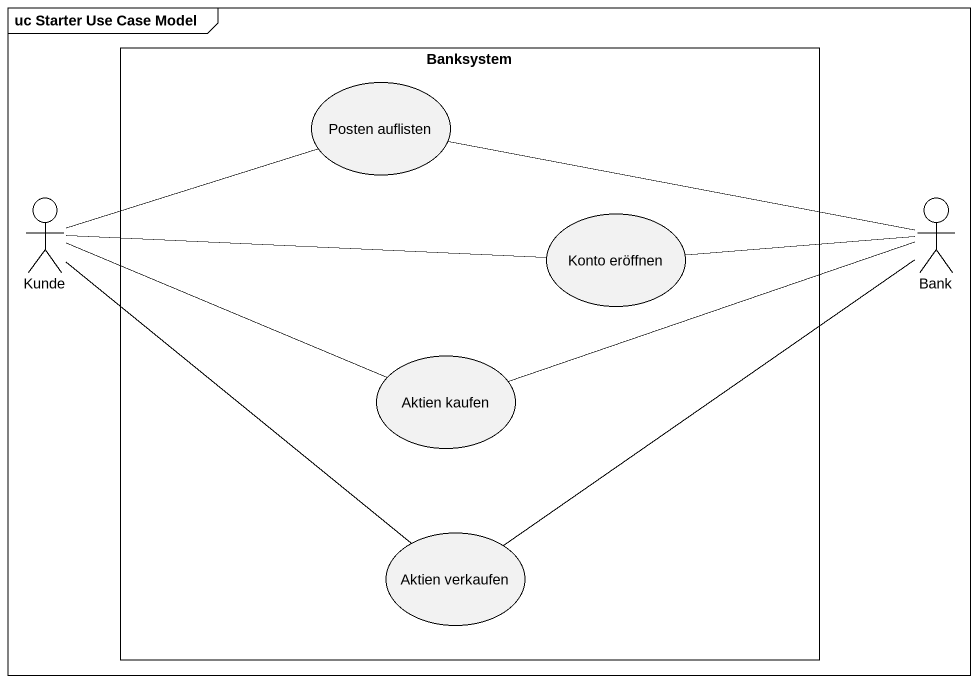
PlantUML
@startuml
mainframe uc Starter Use Case Model
rectangle Banksystem {
  usecase "Posten auflisten" as Posten_auflisten
  usecase "Konto eröffnen" as Konto_eröffnen
  usecase "Aktien kaufen" as Aktien_kaufen
  usecase "Aktien verkaufen" as Aktien_verkaufen
}
actor Kunde
actor Bank
Kunde -right- Posten_auflisten
Kunde -right- Konto_eröffnen
Bank -left- Posten_auflisten
Konto_eröffnen -right- Bank
Aktien_kaufen -left- Kunde
Aktien_kaufen -right- Bank
Aktien_verkaufen -up- Kunde
Aktien_verkaufen -up- Bank
@enduml
